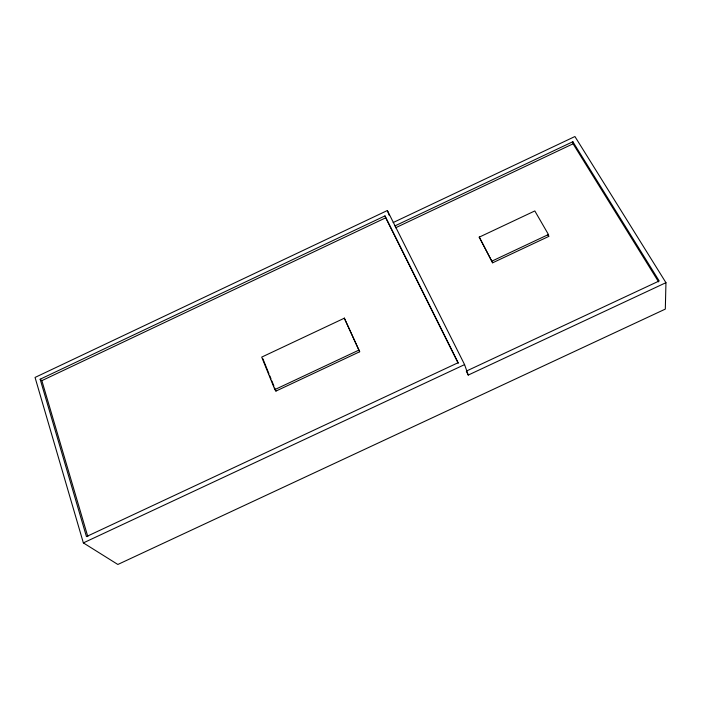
<?xml version="1.0" encoding="UTF-8"?>
<svg xmlns="http://www.w3.org/2000/svg" width="701" height="701" viewBox="0 0 701 701"><rect width="100%" height="100%" fill="white"/><g stroke="black" fill="none" stroke-linecap="round" stroke-linejoin="round"><path stroke-width="1.05" d="M665.95 282.678L665.319 309.097L117.847 564.471L83.358 542.898L35.05 377.436L387.373 210.519L464.579 364.608L468.242 375.07L665.95 282.678L574.916 136.529L393.156 222.55M40.15 379.215L384.972 215.899L458.139 362.697L86.442 536.589L40.15 379.215L41.85 380.652L87.818 536.615M41.85 380.652L385.716 217.809L384.972 215.899M394.847 225.941L572.848 141.725L659.185 280.961L466.27 371.136M395.557 227.79L573.067 143.81L572.848 141.725M479.256 237.14L534.819 210.94L548.445 234.52L548.743 236.421L492.628 262.814L479.256 237.14L492.628 262.814M344.34 318.193L261.71 357.107L274.853 389.59L275.957 391.079L359.683 351.762L344.34 318.193L359.683 351.762M492.172 261L548.445 234.52M274.853 389.59L358.824 350.149M83.358 542.898L464.579 364.608M573.067 143.81L658.59 281.872M547.647 234.537L548.743 236.421M466.664 371.924L468.242 375.07M385.716 217.809L458.235 363.337M262.831 358.667L268.982 373.861M269.806 375.885L271.033 378.926M271.857 380.95L273.907 386.014M274.722 388.039L275.957 391.079M387.373 210.519L389.213 215.33"/></g></svg>
